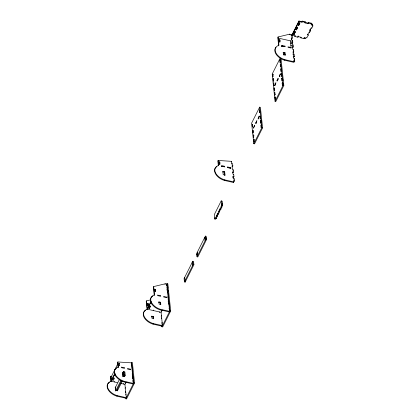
<?xml version="1.0" encoding="UTF-8"?>
<svg xmlns="http://www.w3.org/2000/svg" width="420" height="420" viewBox="0 0 420 420"><rect width="100%" height="100%" fill="white"/><g stroke="black" fill="none" stroke-linecap="round" stroke-linejoin="round"><path stroke-width="0.63" d="M292.31 38.015L291.554 37.847L291.265 38.414L292.026 38.587L292.31 38.015L292.079 35.795L291.317 35.621L291.202 34.508L289.679 34.167L278.087 36.971L277.798 37.543L278.675 45.88M150.775 299.828L146.507 300.862L146.218 301.434L147.095 309.771M153.667 286.592L154.544 294.935A10.7 6.652 26.6 0 0 150.733 298.835L150.759 300.295A10.7 6.652 26.6 0 0 153.253 304.915L154.77 306.317A10.7 6.652 26.6 0 0 160.514 309.309L169.643 311.372L166.782 284.13L165.26 283.784L153.667 286.592L153.379 287.165L154.256 295.502M231.551 164.136L231.835 163.564L231.604 161.338L218.138 160.466L217.854 161.038L218.311 165.417M111.988 376.32L110.702 376.241L110.418 376.808L110.943 381.817L114.954 373.821M117.863 361.972L117.579 362.539L118.104 367.547L118.388 366.975L117.863 361.972L131.329 362.843L131.612 362.271L132.374 362.444L134.536 383.019L126.52 399L125.758 398.827L133.775 382.846L131.612 362.271M147.525 303.466L147.756 305.692L148.517 305.86L148.281 303.639L147.525 303.466L147.236 304.038L147.998 304.206L148.113 305.319L148.402 304.752M154.681 289.196L154.917 291.422L155.678 291.59L155.442 289.369L154.681 289.196L154.397 289.769L155.159 289.942L155.274 291.05L155.563 290.483M279.053 42.373L279.337 41.801L279.106 39.575L279.867 39.748L279.694 41.433L279.983 40.861M117.768 363.856L111.463 376.409L111.814 379.748M147.998 304.206L148.281 303.639M155.159 289.942L155.442 289.369M218.962 164.546L219.251 163.973L219.014 161.747L219.776 161.921L219.665 164.162M111.169 380.688L114.896 373.27M147.326 308.647L151.048 301.224M151.106 301.781L147.383 309.199A10.7 6.652 26.6 0 0 143.572 313.105L143.598 314.564A10.7 6.652 26.6 0 0 146.092 319.184L147.609 320.586A10.7 6.652 26.6 0 0 153.353 323.579L162.482 325.642L161.081 312.302L162.225 310.018M148.942 307.104L149.515 305.965M115.427 374.567L114.854 375.706L115.615 375.879M148.717 308.233L149.861 305.949L150.623 306.122L149.478 308.406L148.717 308.233L148.659 307.676L149.42 307.85L149.478 308.406M149.42 307.85L150.276 306.138M282.009 46.001L281.72 46.573L281.951 45.444L284.991 46.132L285.054 46.688L282.009 46.001L281.951 45.444M221.424 166.73L221.65 165.601L224.695 166.288L224.753 166.845L221.708 166.157M289.391 34.734L289.679 34.167M164.971 284.356L165.26 283.784M224.695 166.288L224.406 166.861L221.361 166.173M284.991 46.132L284.707 46.704L281.663 46.016M290.913 35.081L291.202 34.508M166.493 284.702L167.066 283.558L167.827 283.731L170.693 310.979L162.671 326.959L161.91 326.786L161.774 325.49M298.925 21L298.982 21.557L302.027 22.244L301.969 21.688L298.925 21L292.052 34.697L292.11 35.254L295.155 35.941L294.866 36.514L297.911 37.202L298.137 36.078L297.911 37.202M119.569 379.129L115.274 387.692L115.511 389.912M124.593 376.53L125.223 375.275L124.877 371.936L123.354 371.595L122.724 372.85L123.07 376.189M292.11 35.254L298.982 21.557M166.609 285.81L166.898 285.243M272.601 74.608L272.89 74.036L273.121 76.261L272.837 76.829L272.601 74.608L273.362 74.776M279.762 60.338L280.051 59.766L280.282 61.992L279.993 62.559L279.762 60.338L280.523 60.506M291.79 36.362L292.079 35.795M293.444 34.282L294.53 31.448L293.444 34.282L294.205 34.456L295.292 31.616L294.205 34.456M151.757 316.16L151.988 318.386L153.662 318.764L153.426 316.538L151.757 316.16L151.468 316.733L153.143 317.111L153.316 318.78M158.912 301.891L159.149 304.117L160.823 304.495L160.587 302.269L158.912 301.891L158.629 302.463L160.303 302.841L160.477 304.51M296.882 27.436L297.644 27.61L296.494 29.893L295.733 29.72L296.825 26.88M299.171 22.869L299.933 23.042L298.788 25.326L298.027 25.153L299.114 22.312M224.674 175.072L224.38 172.274L224.668 171.701L222.841 171.286L223.193 174.647L225.02 175.061L224.737 175.634M283.285 55.067L283.568 54.495L283.337 52.269L285.012 52.652L285.243 54.873L284.954 55.445L284.723 53.219L285.012 52.652M296.494 29.893L297.586 27.053M298.788 25.326L299.586 23.058M166.845 288.036L167.129 287.464M227.74 166.982L227.451 167.548L230.496 168.236L230.554 168.793L230.843 168.226L230.78 167.669L227.74 166.982L227.797 167.533L230.843 168.226M115.626 391.025L121.07 380.184M122.787 376.756L123.701 374.929L123.354 371.595M153.143 317.111L153.426 316.538M160.303 302.841L160.587 302.269M231.315 161.91L231.604 161.338M116.671 390.626L121.543 380.924M123.832 376.357L124.462 375.102L124.115 371.768M167.365 289.69L167.076 290.262L166.96 289.149M292.257 40.813L292.546 40.241L291.784 40.068L291.554 37.847M295.097 35.385L294.866 36.514M301.969 21.688L302.258 21.116L305.298 21.809L305.072 22.932L308.117 23.62L308.343 22.496L311.388 23.184L311.162 24.313L312.68 24.654L312.107 25.799L312.869 25.966L311.724 28.25L310.963 28.077L309.818 30.361L310.58 30.534L309.435 32.818L308.674 32.645L307.524 34.928L308.285 35.102L307.141 37.385L306.38 37.212L305.807 38.351L304.285 38.01L304.227 37.454L304.001 38.577L300.956 37.889L300.899 37.333M292.782 42.467L292.021 42.294L291.732 42.866L292.493 43.034L292.782 42.467L292.546 40.241M302.027 22.244L302.258 21.116M259.644 107.153L251.622 123.133L253.785 143.708L254.546 143.876L262.568 127.895L260.405 107.326L259.644 107.153L261.807 127.722L253.785 143.708M117.432 390.8L122.304 381.098M167.312 292.483L167.596 291.916M131.276 365.642L131.56 365.069M224.348 180.416L224.632 179.849L233.767 181.912L233.478 182.485L224.348 180.416A10.7 6.652 26.6 0 1 218.605 177.424C216.4 175.586 214.326 172.982 214.567 169.942A10.7 6.652 26.6 0 1 216.899 166.635M230.496 168.236L230.78 167.669M276.04 47.35A10.7 6.652 26.6 0 0 274.864 49.786L274.895 51.245A10.7 6.652 26.6 0 0 277.389 55.865L278.906 57.267A10.7 6.652 26.6 0 0 284.644 60.26L284.933 59.687L294.824 61.929M109.468 382.405A10.7 6.652 26.6 0 0 107.132 385.718C106.895 388.757 108.964 391.361 111.169 393.199A10.7 6.652 26.6 0 0 116.912 396.191L117.196 395.619L126.331 397.688L124.929 384.342L126.073 382.058M116.623 368.135A10.7 6.652 26.6 0 0 114.293 371.448C114.056 374.488 116.125 377.092 118.33 378.929A10.7 6.652 26.6 0 0 124.073 381.922L124.357 381.35L133.492 383.418L131.329 362.843M145.619 310.364A10.7 6.652 26.6 0 0 143.283 313.677L143.315 315.137A10.7 6.652 26.6 0 0 145.808 319.756L147.326 321.158A10.7 6.652 26.6 0 0 153.064 324.151L153.353 323.579M151.316 297.318A10.7 6.652 26.6 0 0 150.444 299.407L150.476 300.867A10.7 6.652 26.6 0 0 152.969 305.487L154.487 306.889A10.7 6.652 26.6 0 0 160.225 309.881L160.514 309.309M292.199 47.313L292.488 46.741L293.249 46.914L292.961 47.486M159.269 312.527L159.558 311.955M232.543 166.53L232.832 165.958L232.596 163.737L231.835 163.564M305.072 22.932L305.298 21.809M168.068 296.363L167.895 298.043M255.759 122.955L256.909 120.671L255.822 123.511L255.759 122.955L256.52 123.128M277.037 80.561L278.182 78.278L277.095 81.118L277.037 80.561L277.798 80.729M279.332 75.994L280.476 73.71L279.389 76.55L279.332 75.994L280.088 76.167M168.073 299.712L168.357 299.14M232.953 170.42L233.242 169.853L232.481 169.68L232.071 165.79L232.832 165.958M252.788 130.904L253.071 130.331L253.307 132.557L253.019 133.124L252.788 130.904L253.549 131.077M259.949 116.634L260.232 116.062L260.468 118.288L260.18 118.86L259.949 116.634L260.71 116.807M293.255 50.264L293.538 49.697L292.777 49.523L292.488 46.741M233.473 172.074L232.712 171.906L232.428 172.473L233.189 172.646L233.473 172.074L233.242 169.853M308.117 23.62L308.343 22.496M124.992 388.248L125.276 387.676M132.153 373.979L132.436 373.406M161.144 316.207L161.432 315.635M168.593 301.366L168.304 301.938L168.189 300.825M293.538 49.697L293.774 51.917L293.486 52.49L293.37 51.377M300.956 37.889L301.24 37.322L298.2 36.629M292.961 54.542L293.244 53.97L293.013 51.744L293.774 51.917M132.384 376.205L132.673 375.632M161.38 318.428L161.663 317.861M168.541 304.159L168.824 303.592M233.42 174.872L233.709 174.3L232.948 174.127L232.712 171.906M253.255 135.35L253.538 134.778L253.775 137.004L253.486 137.576L253.255 135.35L254.016 135.524M260.416 121.081L260.699 120.508L260.935 122.735L260.647 123.307L260.416 121.081L261.177 121.254M281.689 78.687L281.978 78.115L282.209 80.341L281.925 80.908L281.689 78.687L282.45 78.855M293.722 54.715L294.005 54.143L293.244 53.97M232.895 176.925L233.179 176.353L233.94 176.526L233.657 177.093L232.895 176.925L233.011 178.033M221.97 201.054L221.209 200.881L214.337 214.578L214.4 218.484L214.683 217.917L214.804 219.025L215.565 219.198L216.137 218.059L216.195 218.615L215.434 218.442L215.376 217.886L214.804 219.025M125.743 392.128L125.459 392.695L125.344 391.587M132.904 377.858L132.62 378.425L132.505 377.318M293.192 56.763L293.953 56.936L294.242 56.364L294.005 54.143M220.432 209.496L218.484 214.048L217.723 213.875L219.959 208.756L220.017 209.307L220.778 209.48L222.437 205.501L222.374 201.595L221.613 201.422L221.324 201.994L221.209 200.881M311.162 24.313L311.388 23.184M304.001 38.577L304.285 38.01M125.69 394.921L125.979 394.349M132.851 380.651L133.14 380.079M161.847 322.88L162.131 322.308M169.008 308.611L169.291 308.038M192.785 261.224L184.081 278.576L184.427 281.909L185.189 282.082L193.898 264.731L193.547 261.397L192.785 261.224L193.137 264.558L184.427 281.909M205.391 236.108L196.681 253.459L197.033 256.798L197.794 256.972L206.498 239.621L206.152 236.282L205.391 236.108L205.737 239.447L197.033 256.798M233.888 179.319L234.176 178.747L233.415 178.579L233.179 176.353M253.722 139.797L254.006 139.23L254.242 141.451L253.953 142.023L253.722 139.797L254.483 139.97M274.995 97.403L275.284 96.831L275.515 99.057L275.231 99.624L274.995 97.403L275.756 97.577M282.156 83.134L282.445 82.561L282.676 84.788L282.392 85.36L282.156 83.134L282.917 83.307M294.242 56.364L293.48 56.196L293.711 58.417L294.473 58.59L294.189 59.162L294.42 61.383L293.659 61.215L293.947 60.643L294.709 60.816L294.42 61.383M220.017 209.307L221.676 205.328L221.613 201.422M233.363 181.372L233.646 180.799L234.407 180.973L234.124 181.545L233.363 181.372L233.478 182.485M196.97 254.231L197.258 253.659L197.085 255.344L196.97 254.231L197.731 254.405M215.434 218.442L217.665 213.318L217.723 213.875M216.195 218.615L218.426 213.491L218.484 214.048M309.661 31.689L310.522 29.978L309.76 29.804L309.818 30.361M161.91 326.786L169.932 310.805L167.066 283.558M275.063 101.309L283.08 85.328L280.219 58.081L272.197 74.062L275.063 101.309L275.825 101.483L283.841 85.502L280.98 58.254M206.068 239.132L206.094 237.736M302.316 21.672L305.361 22.36M308.401 23.053L311.446 23.741M305.014 22.375L308.06 23.063M311.099 23.756L312.622 24.098L312.68 24.654M298.73 24.77L297.969 24.596L298.027 25.153M296.436 29.337L295.675 29.164L295.733 29.72M307.466 34.372L308.228 34.545L308.285 35.102M294.588 32.004L295.349 32.172M293.386 33.731L294.147 33.899M278.203 38.084L292.661 41.354M290.614 43.06L292.136 43.407M279.337 41.801L280.098 41.974L279.867 39.748M290.845 45.287L293.129 45.801M291.081 47.507L288.036 46.82L288.094 47.376L291.139 48.064L290.377 40.84M283.048 52.841L284.723 53.219M283.568 54.495L285.243 54.873M284.644 60.26L293.78 62.323L293.947 60.643M277.61 79.417L278.371 79.59M283.08 85.328L283.841 85.502M274.649 94.064L275.41 94.237M261.807 127.722L262.568 127.895M219.251 163.973L220.012 164.147L219.776 161.921M222.558 171.859L224.38 172.274M221.844 203.648L222.605 203.816M221.56 204.215L222.322 204.388M221.676 205.328L222.437 205.501M221.104 206.472L221.865 206.64M221.162 207.029L221.923 207.197M218.809 211.034L219.571 211.208M218.873 211.591L219.634 211.764M216.521 215.602L217.282 215.775M216.578 216.158L217.34 216.332M205.737 239.447L206.498 239.621M193.137 264.558L193.898 264.731M150.948 303.109L151.709 303.282L151.767 303.839L151.006 303.665M169.932 310.805L170.693 310.979M160.225 309.881L169.36 311.945M161.081 312.302L147.383 309.199L146.507 300.862M153.064 324.151L162.199 326.214M123.701 374.929L125.223 375.275M133.775 382.846L134.536 383.019M124.073 381.922L133.203 383.99M117.196 395.619A10.7 6.652 26.6 0 1 111.458 392.627L109.94 391.225A10.7 6.652 26.6 0 1 107.447 386.61L107.415 385.145A10.7 6.652 26.6 0 1 111.232 381.245L117.317 382.62M120.971 383.444L124.929 384.342M115.789 387.151L115.406 387.062L115.757 390.421L117.584 390.836L117.469 389.713M115.122 387.634L115.5 387.718M116.912 396.191L126.042 398.255M312.811 25.41L312.869 25.966M312.05 25.242L312.107 25.799M311.666 27.694L311.724 28.25M310.522 29.978L310.58 30.534M309.372 32.261L309.435 32.818M305.75 37.795L305.807 38.351M293.249 46.914L293.013 44.688L292.252 44.52L292.021 42.294M294.473 58.59L294.709 60.816M293.78 55.267L293.953 56.936M291.265 38.414L291.38 39.527M282.854 79.401L282.97 80.509M283.264 83.291L283.379 84.404M278.087 36.971L278.964 45.313A10.7 6.652 26.6 0 0 275.153 49.213L275.179 50.678A10.7 6.652 26.6 0 0 277.673 55.293L279.19 56.695A10.7 6.652 26.6 0 0 284.933 59.687M261.461 120.682L261.581 121.795M233.709 174.3L233.94 176.526M234.176 178.747L234.407 180.973M233.646 180.799L233.767 181.912M224.668 171.701L225.02 175.061M218.138 160.466L218.663 165.47A10.7 6.652 26.6 0 0 214.851 169.376L214.883 170.835A10.7 6.652 26.6 0 0 217.376 175.45L218.894 176.857A10.7 6.652 26.6 0 0 224.632 179.849M220.721 208.924L220.778 209.48M204.761 237.368L205.107 240.702M197.311 252.205L197.662 255.544M192.155 262.479L192.507 265.818M184.711 277.321L185.057 280.655M185.073 280.969L185.189 282.082M167.774 286.524L167.89 287.637M168.184 290.419L168.299 291.532M161.595 310.601L161.653 311.157M161.905 323.437L162.02 324.544M153.41 310.023L153.468 310.58M132.914 381.208L133.03 382.321M125.444 382.646L125.501 383.203M124.63 375.443L124.745 376.567L122.918 376.152L122.567 372.792M123.039 372.22L123.155 373.333M123.27 374.446L123.386 375.559M123.349 383.439L123.407 383.995M114.214 381.376L114.272 381.932M110.702 376.241L111.232 381.245M151.62 296.971A10.7 6.652 26.6 0 1 152.78 296.095M124.357 381.35A10.7 6.652 26.6 0 1 118.618 378.357L117.101 376.955A10.7 6.652 26.6 0 1 114.608 372.341L114.576 370.876A10.7 6.652 26.6 0 1 118.388 366.975M113.71 377.99L112.565 380.273L113.327 380.447L114.471 378.163L113.71 377.99M123.296 373.049L123.128 374.729L123.296 373.049M273.357 78.482L273.068 79.055L273.305 81.275L273.588 80.708L273.357 78.482M280.518 64.213L280.229 64.785L280.466 67.011L280.749 66.439L280.518 64.213M252.43 124.215L252.142 124.787L252.378 127.008L252.662 126.441L252.43 124.215M259.591 109.945L259.303 110.518L259.539 112.744L259.822 112.172L259.591 109.945M273.824 82.929L273.536 83.501L273.772 85.727L274.055 85.155L273.824 82.929M280.985 68.66L280.697 69.232L280.933 71.458L281.216 70.886L280.985 68.66M254.615 125.239L253.528 128.079L254.615 125.239M259.198 116.109L258.111 118.944L259.198 116.109M275.893 82.845L274.806 85.68L275.893 82.845M274.349 87.938L274.06 88.505L274.297 90.731L274.58 90.158L274.349 87.938M281.51 73.668L281.221 74.235L281.458 76.461L281.741 75.889L281.51 73.668M274.817 92.384L274.528 92.957L274.764 95.177L275.048 94.61L274.817 92.384M261.166 124.961L260.883 125.528L261.114 127.754L261.403 127.181L261.166 124.961M205.333 237.562L205.165 239.248L205.333 237.562M160.571 295.754L157.526 295.066L157.589 295.622L160.629 296.31L160.571 295.754M166.661 297.129L163.616 296.441L163.674 296.998L166.719 297.685L166.661 297.129M119.501 363.426L118.739 363.253L118.976 365.479L119.737 365.652L119.501 363.426M124.42 367.794L121.375 367.106L121.433 367.663L124.478 368.351L124.42 367.794M130.51 369.175L127.465 368.482L127.523 369.038L130.567 369.726L130.51 369.175"/></g></svg>
